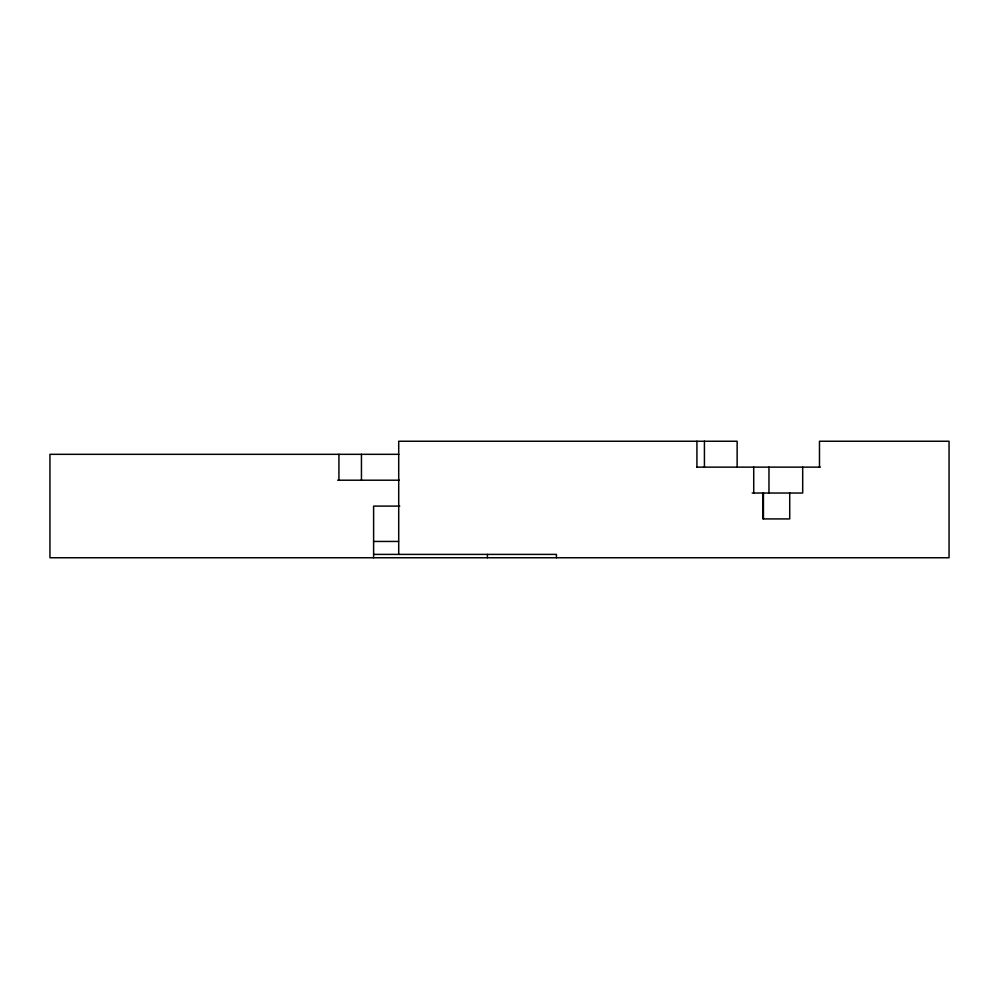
<?xml version="1.0" encoding="UTF-8"?>
<svg xmlns="http://www.w3.org/2000/svg" width="999" height="999" viewBox="0 0 999 999"><rect width="100%" height="100%" fill="white"/><g stroke="black" fill="none" stroke-linecap="round" stroke-linejoin="round"><path stroke-width="1.5" d="M398.851 454.32L49.95 454.32L49.95 557.754L949.05 557.754L949.05 441.246L819.48 441.246L819.48 467.132M696.653 467.132L820.304 467.132M337.625 480.207L399.35 480.207M752.197 493.031L802.697 493.031L802.697 467.132M399.762 506.106L373.614 506.106L373.614 557.754M373.614 541.446L398.551 541.446M373.614 554.395L556.406 554.395L556.406 557.754M789.722 493.031L789.722 518.918L762.924 518.918L762.924 493.031M768.968 467.132L768.968 493.031M763.436 493.031L763.436 518.918M753.721 467.132L753.721 493.031M737.137 467.132L737.137 441.246L398.713 441.246L398.713 554.395M704.42 441.246L704.42 467.132M696.927 441.246L696.927 467.132M487.412 554.395L487.412 557.754M361.451 454.32L361.451 480.207M338.923 454.32L338.923 480.207"/></g></svg>
